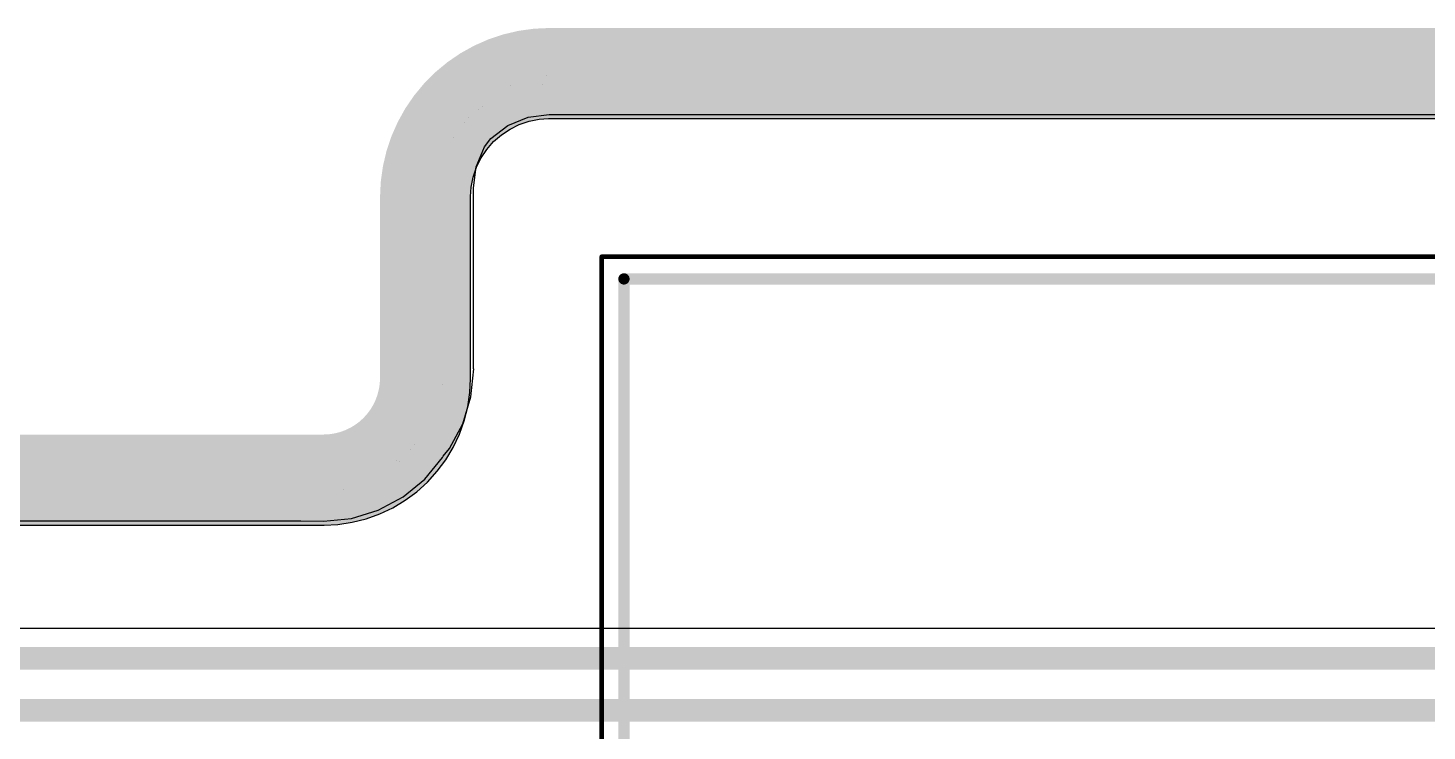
# Model space of a CAD drawing. Header units: inches. Extents: x 2.95 to 6.74, y 1.23 to 4.83.
# Drawn here: x 3.661 to 4.28, y 4.521 to 4.832 of the extents above; entities that cross this region are included whole.
import ezdxf

# ---------------------------------------------------------------- set-up
doc = ezdxf.new("R2010")
doc.units = ezdxf.units.IN
doc.header["$MEASUREMENT"] = 0
for name, color, linetype in [('Bottom Layer', 5, 'Continuous'), ('GND', 76, 'Continuous'), ('Keep-Out Layer', 6, 'Continuous'), ('Mechanical 15', 56, 'Continuous'), ('Mechanical 5', 56, 'Continuous'), ('Mechanical 8', 56, 'Continuous'), ('PWR', 16, 'Continuous'), ('Top 3D Body', 56, 'Continuous'), ('Top Layer', 1, 'Continuous'), ('Top Overlay', 2, 'Continuous')]:
    doc.layers.add(name, color=color, linetype=linetype)

# ---------------------------------------------------------------- blocks, each defined once
blk = doc.blocks.new('MODULE_NUCLEO_L432KC_179')
at = {"layer": 'Mechanical 15'}
for points in [[(-0.3748, -0.9998, 0.00197, 0.00197, 0), (-0.3748, 0.9998, 0.00197, 0.00197, 0)], [(-0.3748, 0.9998, 0.00197, 0.00197, 0), (0.3748, 0.9998, 0.00197, 0.00197, 0)]]:
    blk.add_lwpolyline(points, format="xyseb", dxfattribs=at)
blk.add_lwpolyline([(-0.3753, 0.9998, 0.000984, 0.000984, 1), (-0.37431, 0.9998, 0.000984, 0.000984, 1)], format="xyseb", close=True, dxfattribs=at)
blk.add_lwpolyline([(-0.3753, 0.9998, 0.000984, 0.000984, 1), (-0.37431, 0.9998, 0.000984, 0.000984, 1)], format="xyseb", close=True, dxfattribs=at)
at = {"layer": 'Top 3D Body'}
for points in [[(-0.36496, -0.98996, 0.005, 0.005, 0), (-0.36496, 0.98996, 0.005, 0.005, 0)], [(-0.36496, 0.98996, 0.005, 0.005, 0), (0.36496, 0.98996, 0.005, 0.005, 0)]]:
    blk.add_lwpolyline(points, format="xyseb", dxfattribs=at)
blk.add_lwpolyline([(-0.36621, 0.98996, 0.0025, 0.0025, 1), (-0.36371, 0.98996, 0.0025, 0.0025, 1)], format="xyseb", close=True, dxfattribs=at)
blk.add_lwpolyline([(-0.36621, 0.98996, 0.0025, 0.0025, 1), (-0.36371, 0.98996, 0.0025, 0.0025, 1)], format="xyseb", close=True, dxfattribs=at)
at = {"layer": 'Top Overlay'}
for points in [[(-0.36496, -0.98996, 0.005, 0.005, 0), (-0.36496, 0.98996, 0.005, 0.005, 0)], [(-0.36496, 0.98996, 0.005, 0.005, 0), (0.36496, 0.98996, 0.005, 0.005, 0)]]:
    blk.add_lwpolyline(points, format="xyseb", dxfattribs=at)
blk.add_lwpolyline([(-0.36621, 0.98996, 0.0025, 0.0025, 1), (-0.36371, 0.98996, 0.0025, 0.0025, 1)], format="xyseb", close=True, dxfattribs=at)
blk.add_lwpolyline([(-0.36621, 0.98996, 0.0025, 0.0025, 1), (-0.36371, 0.98996, 0.0025, 0.0025, 1)], format="xyseb", close=True, dxfattribs=at)

msp = doc.modelspace()

# ---------------------------------------------------------------- linework, layer by layer
at = {"layer": 'Bottom Layer'}
for p, q in [((3.87372, 4.78889), (3.8826, 4.79257)), ((3.8826, 4.79257), (3.89192, 4.7938)), ((3.89192, 4.7938), (3.89213, 4.79375)), ((3.89213, 4.79375), (6.6622, 4.79375)), ((3.86621, 4.78313), (3.87372, 4.78889)), ((3.85971, 4.77058), (3.86339, 4.77946)), ((3.86339, 4.77946), (3.86621, 4.78313)), ((3.85849, 4.76126), (3.85971, 4.77058)), ((3.85853, 4.76105), (3.85849, 4.76126)), ((3.85853, 4.68113), (3.85853, 4.76105)), ((3.85736, 4.66878), (3.85858, 4.68113)), ((3.85858, 4.68113), (3.85853, 4.68113)), ((3.85376, 4.6569), (3.85736, 4.66878)), ((3.84791, 4.64596), (3.85376, 4.6569)), ((3.84508, 4.64251), (3.84791, 4.64596)), ((3.83689, 4.63232), (3.84476, 4.64192)), ((3.84476, 4.64192), (3.84508, 4.64251)), ((3.82729, 4.62445), (3.83689, 4.63232)), ((3.81635, 4.6186), (3.82729, 4.62445)), ((3.80447, 4.615), (3.81635, 4.6186)), ((3.03205, 4.61383), (3.78213, 4.61383)), ((3.78213, 4.61383), (3.79213, 4.61378)), ((3.79213, 4.61378), (3.80447, 4.615)), ((3.79213, 4.61378), (3.79213, 4.61378))]:
    msp.add_line(p, q, dxfattribs=at)
at = {"layer": 'GND'}
for p, q in [((3.88307, 4.79081), (3.88756, 4.7917)), ((3.88756, 4.7917), (3.89169, 4.79197)), ((3.89169, 4.79197), (3.89213, 4.79193)), ((3.89213, 4.79193), (3.89213, 4.79193)), ((3.89213, 4.79193), (3.89213, 4.79193)), ((3.89213, 4.79193), (3.89213, 4.79193)), ((3.89213, 4.79193), (4.7299, 4.79193)), ((3.87083, 4.78477), (3.87463, 4.78731)), ((3.87463, 4.78731), (3.87874, 4.78933)), ((3.87874, 4.78933), (3.88307, 4.79081)), ((3.86437, 4.77831), (3.86738, 4.78175)), ((3.86738, 4.78175), (3.87083, 4.78477)), ((3.8598, 4.7704), (3.86182, 4.7745)), ((3.86182, 4.7745), (3.86437, 4.77831)), ((3.85833, 4.76606), (3.8598, 4.7704)), ((3.85716, 4.75745), (3.85744, 4.76158)), ((3.85744, 4.76158), (3.85833, 4.76606)), ((3.85721, 4.75701), (3.85716, 4.75745)), ((3.85721, 4.67709), (3.85721, 4.75701)), ((3.85688, 4.67071), (3.85717, 4.67671)), ((3.85717, 4.67671), (3.85721, 4.67709)), ((3.85594, 4.66439), (3.85688, 4.67071)), ((3.85439, 4.6582), (3.85594, 4.66439)), ((3.85224, 4.65219), (3.85439, 4.6582)), ((3.84951, 4.64641), (3.85224, 4.65219)), ((3.84622, 4.64094), (3.84951, 4.64641)), ((3.84242, 4.63581), (3.84622, 4.64094)), ((3.8334, 4.62679), (3.83813, 4.63108)), ((3.83813, 4.63108), (3.84242, 4.63581)), ((3.82827, 4.62299), (3.8334, 4.62679)), ((3.81702, 4.61697), (3.8228, 4.6197)), ((3.8228, 4.6197), (3.82827, 4.62299)), ((3.02205, 4.612), (3.79199, 4.612)), ((3.79199, 4.612), (3.79201, 4.61201)), ((3.79201, 4.61201), (3.79213, 4.61201)), ((3.79213, 4.61201), (3.79218, 4.61201)), ((3.79218, 4.61201), (3.79226, 4.612)), ((3.79226, 4.612), (3.79231, 4.61201)), ((3.79231, 4.61202), (3.79246, 4.61204)), ((3.79231, 4.61201), (3.79231, 4.61202)), ((3.79246, 4.61204), (3.7985, 4.61234)), ((3.7985, 4.61234), (3.80482, 4.61327)), ((3.80482, 4.61327), (3.81101, 4.61482)), ((3.81101, 4.61482), (3.81702, 4.61697))]:
    msp.add_line(p, q, dxfattribs=at)
for points in [[(3.83711, 4.75701, 0.04, 0.04, -0.414214), (3.89213, 4.81202, 0.04, 0.04, 0)], [(3.89213, 4.81202, 0.04, 0.04, 0), (6.66221, 4.81202, 0.04, 0.04, 0)], [(3.83711, 4.67709, 0.04, 0.04, 0), (3.83711, 4.75701, 0.04, 0.04, 0)], [(3.83711, 4.67709, 0.04, 0.04, -0.413363), (3.79226, 4.6321, 0.04, 0.04, 0)], [(3.02205, 4.6321, 0.04, 0.04, 0), (3.79199, 4.6321, 0.04, 0.04, 0)], [(3.02205, 4.6321, 0.04, 0.04, 0), (3.79199, 4.6321, 0.04, 0.04, 0)], [(3.02205, 4.6321, 0.04, 0.04, 0), (3.79213, 4.6321, 0.04, 0.04, 0)], [(3.79213, 4.6321, 0.04, 0.04, 0), (3.79226, 4.6321, 0.04, 0.04, 0)]]:
    msp.add_lwpolyline(points, format="xyseb", dxfattribs=at)
for points in [[(3.88213, 4.81202, 0.02, 0.02, 1), (3.90213, 4.81202, 0.02, 0.02, 1)], [(3.88213, 4.81202, 0.02, 0.02, 1), (3.90213, 4.81202, 0.02, 0.02, 1)], [(3.82711, 4.75701, 0.02, 0.02, 1), (3.84711, 4.75701, 0.02, 0.02, 1)], [(3.82711, 4.75701, 0.02, 0.02, 1), (3.84711, 4.75701, 0.02, 0.02, 1)], [(3.82711, 4.67709, 0.02, 0.02, 1), (3.84711, 4.67709, 0.02, 0.02, 1)], [(3.82711, 4.67709, 0.02, 0.02, 1), (3.84711, 4.67709, 0.02, 0.02, 1)], [(3.78199, 4.6321, 0.02, 0.02, 1), (3.80199, 4.6321, 0.02, 0.02, 1)], [(3.78199, 4.6321, 0.02, 0.02, 1), (3.80199, 4.6321, 0.02, 0.02, 1)], [(3.78213, 4.6321, 0.02, 0.02, 1), (3.80213, 4.6321, 0.02, 0.02, 1)], [(3.78213, 4.6321, 0.02, 0.02, 1), (3.80213, 4.6321, 0.02, 0.02, 1)], [(3.78226, 4.6321, 0.02, 0.02, 1), (3.80226, 4.6321, 0.02, 0.02, 1)], [(3.78226, 4.6321, 0.02, 0.02, 1), (3.80226, 4.6321, 0.02, 0.02, 1)]]:
    msp.add_lwpolyline(points, format="xyseb", close=True, dxfattribs=at)
at = {"layer": 'Keep-Out Layer'}
for points in [[(3.84527, 4.76105, 0.01, 0.01, -0.414214), (3.89527, 4.81105, 0.01, 0.01, 0)], [(3.89527, 4.81105, 0.01, 0.01, 0), (6.66535, 4.81105, 0.01, 0.01, 0)], [(3.84213, 4.75701, 0.01, 0.01, -0.414214), (3.89213, 4.80701, 0.01, 0.01, 0)], [(3.84527, 4.76105, 0.0000012, 0.0000012, -0.414214), (3.89527, 4.81105, 0.0000012, 0.0000012, 0)], [(3.89213, 4.80701, 0.01, 0.01, 0), (6.66221, 4.80701, 0.01, 0.01, 0)], [(3.89527, 4.81105, 0.0000012, 0.0000012, 0), (6.66535, 4.81105, 0.0000012, 0.0000012, 0)], [(3.84213, 4.75701, 0.0000012, 0.0000012, -0.414214), (3.89213, 4.80701, 0.0000012, 0.0000012, 0)], [(3.89213, 4.80701, 0.0000012, 0.0000012, 0), (6.66221, 4.80701, 0.0000012, 0.0000012, 0)], [(3.84213, 4.75701, 0.01, 0.01, 0), (3.84213, 4.67709, 0.01, 0.01, 0)], [(3.84527, 4.76105, 0.01, 0.01, 0), (3.84527, 4.68113, 0.01, 0.01, 0)], [(3.84527, 4.76105, 0.0000012, 0.0000012, 0), (3.84527, 4.68113, 0.0000012, 0.0000012, 0)], [(3.84213, 4.75701, 0.0000012, 0.0000012, 0), (3.84213, 4.67709, 0.0000012, 0.0000012, 0)], [(3.84527, 4.68113, 0.01, 0.01, -0.414187), (3.79527, 4.63113, 0.01, 0.01, 0)], [(3.84527, 4.68113, 0.01, 0.01, 0), (3.84527, 4.68113, 0.01, 0.01, 0)], [(3.84213, 4.67709, 0.01, 0.01, -0.414187), (3.79213, 4.62709, 0.01, 0.01, 0)], [(3.84527, 4.68113, 0.0000012, 0.0000012, -0.414187), (3.79527, 4.63113, 0.0000012, 0.0000012, 0)], [(3.84213, 4.67709, 0.01, 0.01, 0), (3.84213, 4.67709, 0.01, 0.01, 0)], [(3.84527, 4.68113, 0.0000012, 0.0000012, 0), (3.84527, 4.68113, 0.0000012, 0.0000012, 0)], [(3.84213, 4.67709, 0.0000012, 0.0000012, -0.414187), (3.79213, 4.62709, 0.0000012, 0.0000012, 0)], [(3.84213, 4.67709, 0.0000012, 0.0000012, 0), (3.84213, 4.67709, 0.0000012, 0.0000012, 0)], [(3.02205, 4.62709, 0.01, 0.01, 0), (3.79213, 4.62709, 0.01, 0.01, 0)], [(3.02519, 4.63113, 0.01, 0.01, 0), (3.79527, 4.63113, 0.01, 0.01, 0)], [(3.02519, 4.63113, 0.0000012, 0.0000012, 0), (3.79527, 4.63113, 0.0000012, 0.0000012, 0)], [(3.79213, 4.62709, 0.01, 0.01, 0), (3.79213, 4.62709, 0.01, 0.01, 0)], [(3.79527, 4.63113, 0.01, 0.01, 0), (3.79527, 4.63113, 0.01, 0.01, 0)], [(3.79527, 4.63113, 0.0000012, 0.0000012, 0), (3.79527, 4.63113, 0.0000012, 0.0000012, 0)], [(3.02205, 4.62709, 0.0000012, 0.0000012, 0), (3.79213, 4.62709, 0.0000012, 0.0000012, 0)], [(3.79213, 4.62709, 0.0000012, 0.0000012, 0), (3.79213, 4.62709, 0.0000012, 0.0000012, 0)]]:
    msp.add_lwpolyline(points, format="xyseb", dxfattribs=at)
for points in [[(3.89277, 4.81105, 0.005, 0.005, 1), (3.89777, 4.81105, 0.005, 0.005, 1)], [(3.89277, 4.81105, 0.005, 0.005, 1), (3.89777, 4.81105, 0.005, 0.005, 1)], [(3.88963, 4.80701, 0.005, 0.005, 1), (3.89463, 4.80701, 0.005, 0.005, 1)], [(3.88963, 4.80701, 0.005, 0.005, 1), (3.89463, 4.80701, 0.005, 0.005, 1)], [(3.89527, 4.81105, 0.0000006, 0.0000006, 1), (3.89527, 4.81105, 0.0000006, 0.0000006, 1)], [(3.89527, 4.81105, 0.0000006, 0.0000006, 1), (3.89527, 4.81105, 0.0000006, 0.0000006, 1)], [(3.89213, 4.80701, 0.0000006, 0.0000006, 1), (3.89213, 4.80701, 0.0000006, 0.0000006, 1)], [(3.89213, 4.80701, 0.0000006, 0.0000006, 1), (3.89213, 4.80701, 0.0000006, 0.0000006, 1)], [(3.83963, 4.75701, 0.005, 0.005, 1), (3.84463, 4.75701, 0.005, 0.005, 1)], [(3.83963, 4.75701, 0.005, 0.005, 1), (3.84463, 4.75701, 0.005, 0.005, 1)], [(3.84277, 4.76105, 0.005, 0.005, 1), (3.84777, 4.76105, 0.005, 0.005, 1)], [(3.84277, 4.76105, 0.005, 0.005, 1), (3.84777, 4.76105, 0.005, 0.005, 1)], [(3.84527, 4.76105, 0.0000006, 0.0000006, 1), (3.84527, 4.76105, 0.0000006, 0.0000006, 1)], [(3.84527, 4.76105, 0.0000006, 0.0000006, 1), (3.84527, 4.76105, 0.0000006, 0.0000006, 1)], [(3.84213, 4.75701, 0.0000006, 0.0000006, 1), (3.84213, 4.75701, 0.0000006, 0.0000006, 1)], [(3.84213, 4.75701, 0.0000006, 0.0000006, 1), (3.84213, 4.75701, 0.0000006, 0.0000006, 1)], [(3.84277, 4.68113, 0.005, 0.005, 1), (3.84777, 4.68113, 0.005, 0.005, 1)], [(3.84277, 4.68113, 0.005, 0.005, 1), (3.84777, 4.68113, 0.005, 0.005, 1)], [(3.84277, 4.68113, 0.005, 0.005, 1), (3.84777, 4.68113, 0.005, 0.005, 1)], [(3.84277, 4.68113, 0.005, 0.005, 1), (3.84777, 4.68113, 0.005, 0.005, 1)], [(3.83963, 4.67709, 0.005, 0.005, 1), (3.84463, 4.67709, 0.005, 0.005, 1)], [(3.83963, 4.67709, 0.005, 0.005, 1), (3.84463, 4.67709, 0.005, 0.005, 1)], [(3.83963, 4.67709, 0.005, 0.005, 1), (3.84463, 4.67709, 0.005, 0.005, 1)], [(3.83963, 4.67709, 0.005, 0.005, 1), (3.84463, 4.67709, 0.005, 0.005, 1)], [(3.84527, 4.68113, 0.0000006, 0.0000006, 1), (3.84527, 4.68113, 0.0000006, 0.0000006, 1)], [(3.84527, 4.68113, 0.0000006, 0.0000006, 1), (3.84527, 4.68113, 0.0000006, 0.0000006, 1)], [(3.84527, 4.68113, 0.0000006, 0.0000006, 1), (3.84527, 4.68113, 0.0000006, 0.0000006, 1)], [(3.84527, 4.68113, 0.0000006, 0.0000006, 1), (3.84527, 4.68113, 0.0000006, 0.0000006, 1)], [(3.84213, 4.67709, 0.0000006, 0.0000006, 1), (3.84213, 4.67709, 0.0000006, 0.0000006, 1)], [(3.84213, 4.67709, 0.0000006, 0.0000006, 1), (3.84213, 4.67709, 0.0000006, 0.0000006, 1)], [(3.84213, 4.67709, 0.0000006, 0.0000006, 1), (3.84213, 4.67709, 0.0000006, 0.0000006, 1)], [(3.84213, 4.67709, 0.0000006, 0.0000006, 1), (3.84213, 4.67709, 0.0000006, 0.0000006, 1)], [(3.78963, 4.62709, 0.005, 0.005, 1), (3.79463, 4.62709, 0.005, 0.005, 1)], [(3.78963, 4.62709, 0.005, 0.005, 1), (3.79463, 4.62709, 0.005, 0.005, 1)], [(3.78963, 4.62709, 0.005, 0.005, 1), (3.79463, 4.62709, 0.005, 0.005, 1)], [(3.78963, 4.62709, 0.005, 0.005, 1), (3.79463, 4.62709, 0.005, 0.005, 1)], [(3.79277, 4.63113, 0.005, 0.005, 1), (3.79777, 4.63113, 0.005, 0.005, 1)], [(3.79277, 4.63113, 0.005, 0.005, 1), (3.79777, 4.63113, 0.005, 0.005, 1)], [(3.79277, 4.63113, 0.005, 0.005, 1), (3.79777, 4.63113, 0.005, 0.005, 1)], [(3.79277, 4.63113, 0.005, 0.005, 1), (3.79777, 4.63113, 0.005, 0.005, 1)], [(3.79527, 4.63113, 0.0000006, 0.0000006, 1), (3.79527, 4.63113, 0.0000006, 0.0000006, 1)], [(3.79527, 4.63113, 0.0000006, 0.0000006, 1), (3.79527, 4.63113, 0.0000006, 0.0000006, 1)], [(3.79527, 4.63113, 0.0000006, 0.0000006, 1), (3.79527, 4.63113, 0.0000006, 0.0000006, 1)], [(3.79527, 4.63113, 0.0000006, 0.0000006, 1), (3.79527, 4.63113, 0.0000006, 0.0000006, 1)], [(3.79213, 4.62709, 0.0000006, 0.0000006, 1), (3.79213, 4.62709, 0.0000006, 0.0000006, 1)], [(3.79213, 4.62709, 0.0000006, 0.0000006, 1), (3.79213, 4.62709, 0.0000006, 0.0000006, 1)], [(3.79213, 4.62709, 0.0000006, 0.0000006, 1), (3.79213, 4.62709, 0.0000006, 0.0000006, 1)], [(3.79213, 4.62709, 0.0000006, 0.0000006, 1), (3.79213, 4.62709, 0.0000006, 0.0000006, 1)]]:
    msp.add_lwpolyline(points, format="xyseb", close=True, dxfattribs=at)
at = {"layer": 'Mechanical 5'}
for points in [[(3.83711, 4.75701, 0.015, 0.015, -0.414214), (3.89213, 4.81202, 0.015, 0.015, 0)], [(3.89213, 4.81202, 0.015, 0.015, 0), (6.66221, 4.81202, 0.015, 0.015, 0)], [(3.83711, 4.67709, 0.015, 0.015, 0), (3.83711, 4.75701, 0.015, 0.015, 0)], [(3.83711, 4.67709, 0.015, 0.015, -0.413363), (3.79226, 4.6321, 0.015, 0.015, 0)], [(3.02205, 4.6321, 0.015, 0.015, 0), (3.79213, 4.6321, 0.015, 0.015, 0)], [(3.79213, 4.6321, 0.015, 0.015, 0), (3.79226, 4.6321, 0.015, 0.015, 0)]]:
    msp.add_lwpolyline(points, format="xyseb", dxfattribs=at)
for points in [[(3.88838, 4.81202, 0.0075, 0.0075, 1), (3.89588, 4.81202, 0.0075, 0.0075, 1)], [(3.88838, 4.81202, 0.0075, 0.0075, 1), (3.89588, 4.81202, 0.0075, 0.0075, 1)], [(3.83336, 4.75701, 0.0075, 0.0075, 1), (3.84086, 4.75701, 0.0075, 0.0075, 1)], [(3.83336, 4.75701, 0.0075, 0.0075, 1), (3.84086, 4.75701, 0.0075, 0.0075, 1)], [(3.83336, 4.67709, 0.0075, 0.0075, 1), (3.84086, 4.67709, 0.0075, 0.0075, 1)], [(3.83336, 4.67709, 0.0075, 0.0075, 1), (3.84086, 4.67709, 0.0075, 0.0075, 1)], [(3.78838, 4.6321, 0.0075, 0.0075, 1), (3.79588, 4.6321, 0.0075, 0.0075, 1)], [(3.78838, 4.6321, 0.0075, 0.0075, 1), (3.79588, 4.6321, 0.0075, 0.0075, 1)], [(3.78851, 4.6321, 0.0075, 0.0075, 1), (3.79601, 4.6321, 0.0075, 0.0075, 1)], [(3.78851, 4.6321, 0.0075, 0.0075, 1), (3.79601, 4.6321, 0.0075, 0.0075, 1)]]:
    msp.add_lwpolyline(points, format="xyseb", close=True, dxfattribs=at)
at = {"layer": 'Mechanical 8'}
for points in [[(3.84527, 4.76105, 0.01, 0.01, -0.414214), (3.89527, 4.81105, 0.01, 0.01, 0)], [(3.89527, 4.81105, 0.01, 0.01, 0), (6.66535, 4.81105, 0.01, 0.01, 0)], [(3.84213, 4.75701, 0.01, 0.01, -0.414214), (3.89213, 4.80701, 0.01, 0.01, 0)], [(3.89213, 4.80701, 0.01, 0.01, 0), (6.66221, 4.80701, 0.01, 0.01, 0)], [(3.84213, 4.67709, 0.01, 0.01, 0), (3.84213, 4.75701, 0.01, 0.01, 0)], [(3.84527, 4.68113, 0.01, 0.01, 0), (3.84527, 4.76105, 0.01, 0.01, 0)], [(3.84527, 4.68113, 0.01, 0.01, -0.414214), (3.79527, 4.63113, 0.01, 0.01, 0)], [(3.84213, 4.67709, 0.01, 0.01, -0.414214), (3.79213, 4.62709, 0.01, 0.01, 0)], [(3.02205, 4.62709, 0.01, 0.01, 0), (3.79213, 4.62709, 0.01, 0.01, 0)], [(3.02519, 4.63113, 0.01, 0.01, 0), (3.79527, 4.63113, 0.01, 0.01, 0)]]:
    msp.add_lwpolyline(points, format="xyseb", dxfattribs=at)
for points in [[(3.89277, 4.81105, 0.005, 0.005, 1), (3.89777, 4.81105, 0.005, 0.005, 1)], [(3.89277, 4.81105, 0.005, 0.005, 1), (3.89777, 4.81105, 0.005, 0.005, 1)], [(3.88963, 4.80701, 0.005, 0.005, 1), (3.89463, 4.80701, 0.005, 0.005, 1)], [(3.88963, 4.80701, 0.005, 0.005, 1), (3.89463, 4.80701, 0.005, 0.005, 1)], [(3.83963, 4.75701, 0.005, 0.005, 1), (3.84463, 4.75701, 0.005, 0.005, 1)], [(3.83963, 4.75701, 0.005, 0.005, 1), (3.84463, 4.75701, 0.005, 0.005, 1)], [(3.84277, 4.76105, 0.005, 0.005, 1), (3.84777, 4.76105, 0.005, 0.005, 1)], [(3.84277, 4.76105, 0.005, 0.005, 1), (3.84777, 4.76105, 0.005, 0.005, 1)], [(3.84277, 4.68113, 0.005, 0.005, 1), (3.84777, 4.68113, 0.005, 0.005, 1)], [(3.84277, 4.68113, 0.005, 0.005, 1), (3.84777, 4.68113, 0.005, 0.005, 1)], [(3.83963, 4.67709, 0.005, 0.005, 1), (3.84463, 4.67709, 0.005, 0.005, 1)], [(3.83963, 4.67709, 0.005, 0.005, 1), (3.84463, 4.67709, 0.005, 0.005, 1)], [(3.78963, 4.62709, 0.005, 0.005, 1), (3.79463, 4.62709, 0.005, 0.005, 1)], [(3.78963, 4.62709, 0.005, 0.005, 1), (3.79463, 4.62709, 0.005, 0.005, 1)], [(3.79277, 4.63113, 0.005, 0.005, 1), (3.79777, 4.63113, 0.005, 0.005, 1)], [(3.79277, 4.63113, 0.005, 0.005, 1), (3.79777, 4.63113, 0.005, 0.005, 1)]]:
    msp.add_lwpolyline(points, format="xyseb", close=True, dxfattribs=at)
at = {"layer": 'PWR'}
for p, q in [((3.88307, 4.79081), (3.88756, 4.7917)), ((3.88756, 4.7917), (3.89169, 4.79197)), ((3.89169, 4.79197), (3.89213, 4.79193)), ((3.89213, 4.79193), (3.89213, 4.79193)), ((3.89213, 4.79193), (3.89213, 4.79193)), ((3.89213, 4.79193), (3.89213, 4.79193)), ((3.89213, 4.79193), (6.66218, 4.79193)), ((3.87083, 4.78477), (3.87463, 4.78731)), ((3.87463, 4.78731), (3.87874, 4.78933)), ((3.87874, 4.78933), (3.88307, 4.79081)), ((3.86437, 4.77831), (3.86738, 4.78175)), ((3.86738, 4.78175), (3.87083, 4.78477)), ((3.8598, 4.7704), (3.86182, 4.7745)), ((3.86182, 4.7745), (3.86437, 4.77831)), ((3.85833, 4.76606), (3.8598, 4.7704)), ((3.85716, 4.75745), (3.85744, 4.76158)), ((3.85744, 4.76158), (3.85833, 4.76606)), ((3.85721, 4.75701), (3.85716, 4.75745)), ((3.85721, 4.67709), (3.85721, 4.75701)), ((3.85688, 4.67071), (3.85717, 4.67671)), ((3.85717, 4.67671), (3.85721, 4.67709)), ((3.85594, 4.66439), (3.85688, 4.67071)), ((3.85439, 4.6582), (3.85594, 4.66439)), ((3.85224, 4.65219), (3.85439, 4.6582)), ((3.84951, 4.64641), (3.85224, 4.65219)), ((3.84622, 4.64094), (3.84951, 4.64641)), ((3.84242, 4.63581), (3.84622, 4.64094)), ((3.8334, 4.62679), (3.83813, 4.63108)), ((3.83813, 4.63108), (3.84242, 4.63581)), ((3.82827, 4.62299), (3.8334, 4.62679)), ((3.81702, 4.61697), (3.8228, 4.6197)), ((3.8228, 4.6197), (3.82827, 4.62299)), ((3.02205, 4.612), (3.79199, 4.612)), ((3.79199, 4.612), (3.79201, 4.61201)), ((3.79201, 4.61201), (3.79213, 4.61201)), ((3.79213, 4.61201), (3.79218, 4.61201)), ((3.79218, 4.61201), (3.79226, 4.612)), ((3.79226, 4.612), (3.79231, 4.61201)), ((3.79231, 4.61202), (3.79246, 4.61204)), ((3.79231, 4.61201), (3.79231, 4.61202)), ((3.79246, 4.61204), (3.7985, 4.61234)), ((3.7985, 4.61234), (3.80482, 4.61327)), ((3.80482, 4.61327), (3.81101, 4.61482)), ((3.81101, 4.61482), (3.81702, 4.61697))]:
    msp.add_line(p, q, dxfattribs=at)
for points in [[(3.83711, 4.75701, 0.04, 0.04, -0.414214), (3.89213, 4.81202, 0.04, 0.04, 0)], [(3.89213, 4.81202, 0.04, 0.04, 0), (6.66221, 4.81202, 0.04, 0.04, 0)], [(3.83711, 4.67709, 0.04, 0.04, 0), (3.83711, 4.75701, 0.04, 0.04, 0)], [(3.83711, 4.67709, 0.04, 0.04, -0.413363), (3.79226, 4.6321, 0.04, 0.04, 0)], [(3.02205, 4.6321, 0.04, 0.04, 0), (3.79199, 4.6321, 0.04, 0.04, 0)], [(3.02205, 4.6321, 0.04, 0.04, 0), (3.79199, 4.6321, 0.04, 0.04, 0)], [(3.02205, 4.6321, 0.04, 0.04, 0), (3.79213, 4.6321, 0.04, 0.04, 0)], [(3.79213, 4.6321, 0.04, 0.04, 0), (3.79226, 4.6321, 0.04, 0.04, 0)]]:
    msp.add_lwpolyline(points, format="xyseb", dxfattribs=at)
for points in [[(3.88213, 4.81202, 0.02, 0.02, 1), (3.90213, 4.81202, 0.02, 0.02, 1)], [(3.88213, 4.81202, 0.02, 0.02, 1), (3.90213, 4.81202, 0.02, 0.02, 1)], [(3.82711, 4.75701, 0.02, 0.02, 1), (3.84711, 4.75701, 0.02, 0.02, 1)], [(3.82711, 4.75701, 0.02, 0.02, 1), (3.84711, 4.75701, 0.02, 0.02, 1)], [(3.82711, 4.67709, 0.02, 0.02, 1), (3.84711, 4.67709, 0.02, 0.02, 1)], [(3.82711, 4.67709, 0.02, 0.02, 1), (3.84711, 4.67709, 0.02, 0.02, 1)], [(3.78199, 4.6321, 0.02, 0.02, 1), (3.80199, 4.6321, 0.02, 0.02, 1)], [(3.78199, 4.6321, 0.02, 0.02, 1), (3.80199, 4.6321, 0.02, 0.02, 1)], [(3.78213, 4.6321, 0.02, 0.02, 1), (3.80213, 4.6321, 0.02, 0.02, 1)], [(3.78213, 4.6321, 0.02, 0.02, 1), (3.80213, 4.6321, 0.02, 0.02, 1)], [(3.78226, 4.6321, 0.02, 0.02, 1), (3.80226, 4.6321, 0.02, 0.02, 1)], [(3.78226, 4.6321, 0.02, 0.02, 1), (3.80226, 4.6321, 0.02, 0.02, 1)]]:
    msp.add_lwpolyline(points, format="xyseb", close=True, dxfattribs=at)
at = {"layer": 'Top Layer'}
for p, q in [((3.87372, 4.78889), (3.8826, 4.79257)), ((3.8826, 4.79257), (3.89192, 4.7938)), ((3.89192, 4.7938), (3.89213, 4.79375)), ((3.89213, 4.79375), (6.6622, 4.79375)), ((3.86621, 4.78313), (3.87372, 4.78889)), ((3.85971, 4.77058), (3.86339, 4.77946)), ((3.86339, 4.77946), (3.86621, 4.78313)), ((3.85849, 4.76126), (3.85971, 4.77058)), ((3.85853, 4.76105), (3.85849, 4.76126)), ((3.85853, 4.68113), (3.85853, 4.76105)), ((3.85736, 4.66878), (3.85858, 4.68113)), ((3.85858, 4.68113), (3.85853, 4.68113)), ((3.85376, 4.6569), (3.85736, 4.66878)), ((3.84791, 4.64596), (3.85376, 4.6569)), ((3.84508, 4.64251), (3.84791, 4.64596)), ((3.83689, 4.63232), (3.84476, 4.64192)), ((3.84476, 4.64192), (3.84508, 4.64251)), ((3.82729, 4.62445), (3.83689, 4.63232)), ((3.81635, 4.6186), (3.82729, 4.62445)), ((3.80447, 4.615), (3.81635, 4.6186)), ((3.03205, 4.61383), (3.78213, 4.61383)), ((3.78213, 4.61383), (3.79213, 4.61378)), ((3.79213, 4.61378), (3.80447, 4.615)), ((3.79213, 4.61378), (3.79213, 4.61378)), ((4.51046, 4.56625), (3.40727, 4.56625))]:
    msp.add_line(p, q, dxfattribs=at)
for points in [[(3.40727, 4.553, 0.01, 0.01, 0), (4.51046, 4.553, 0.01, 0.01, 0)], [(3.41786, 4.53, 0.01, 0.01, 0), (4.50801, 4.53, 0.01, 0.01, 0)]]:
    msp.add_lwpolyline(points, format="xyseb", dxfattribs=at)

# ---------------------------------------------------------------- block references
msp.add_blockref('MODULE_NUCLEO_L432KC_179', (4.29, 3.731))

doc.saveas('drawing.dxf')
